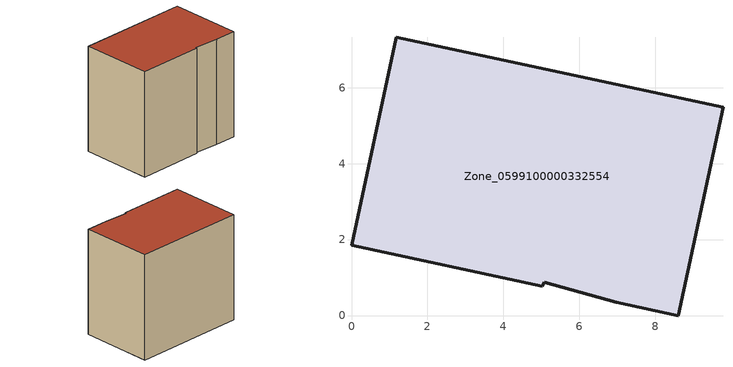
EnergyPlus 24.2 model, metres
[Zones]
Zone_0599100000332554
 floor ground (C_G): 0,1.85 1.18,7.32 9.78,5.48 8.6,0 6.97,0.35 5.07,0.88 5.02,0.77 z0
 wall outside (C_F): 1.18,7.32 0,1.85 5.02,0.77 5.07,0.88 6.97,0.35 8.6,0 9.78,5.48 1.18,7.32 z0:8.22
 roof outside (C_R): 5.07,0.88 6.97,0.35 8.6,0 9.78,5.48 1.18,7.32 0,1.85 5.02,0.77 z8.22
[BUILDING]
Pand.0599100000332554: North Axis=0; Terrain=City; Loads Convergence Tolerance Value=0.04; Temperature Convergence Tolerance Value=0.4; Solar Distribution=FullExterior; Maximum Number of Warmup Days=25; Minimum Number of Warmup Days=1
[Site:Location]
Rotterdam.The.Hague.AP_ZH_NLD Design_Conditions: Latitude=51.96; Longitude=4.45; Time Zone=1; Elevation=-4.5
[SITE:GROUNDTEMPERATURE:BUILDINGSURFACE]
18, 18, 18, 18, 18, 18, 18, 18, 18, 18, 18, 18
[MATERIAL] Thermal Absorptance=0.9; Solar Absorptance=0.7; Visible Absorptance=0.7
Name | Roughness | Thickness | Conductivity | Density | Specific Heat
G.TI.1975-1991 | MediumSmooth | 0.15 | 0.288461 | 540 | 1210
F.TI.1975-1991 | Rough | 0.3 | 0.230769 | 1920 | 840
R.TI.1975-1991 | MediumRough | 0.2 | 0.153846 | 1500 | 1000
[CONSTRUCTION]
C_G: G.TI.1975-1991
C_F: F.TI.1975-1991
C_R: R.TI.1975-1991
[ZONE]
Zone_0599100000332554: Type=1; Multiplier=1; Ceiling Height=Autocalculate; Volume=Autocalculate; Floor Area=autocalculate; Part of Total Floor Area=Yes
[ZONEINFILTRATION:DESIGNFLOWRATE]
Infil_Zone_0599100000332554: Zone or ZoneList or Space or SpaceList=Zone_0599100000332554; Schedule=AlwaysOn; Design Flow Rate Calculation Method=Flow/Area; Flow Rate per Floor Area=0.003; Constant Term Coefficient=1; Temperature Term Coefficient=0; Velocity Term Coefficient=0; Velocity Squared Term Coefficient=0
[HVACTEMPLATE:ZONE:IDEALLOADSAIRSYSTEM]
Zone_0599100000332554: Maximum Heating Supply Air Temperature=50; Minimum Cooling Supply Air Temperature=13; Maximum Heating Supply Air Humidity Ratio=0.0156; Minimum Cooling Supply Air Humidity Ratio=0.0077; Heating Limit=NoLimit; Cooling Limit=NoLimit; Dehumidification Control Type=ConstantSensibleHeatRatio; Cooling Sensible Heat Ratio=0.7; Dehumidification Setpoint=60; Humidification Control Type=None; Humidification Setpoint=30; Outdoor Air Method=None; Outdoor Air Flow Rate per Person=0.00944; Outdoor Air Flow Rate per Zone Floor Area=0; Outdoor Air Flow Rate per Zone=0; Demand Controlled Ventilation Type=None; Outdoor Air Economizer Type=NoEconomizer; Heat Recovery Type=None; Sensible Heat Recovery Effectiveness=0.7; Latent Heat Recovery Effectiveness=0.65
[ZONECONTROL:THERMOSTAT]
ThermostatControl_Zone_0599100000332554: Zone or ZoneList=Zone_0599100000332554; Control Type Schedule=DualSetpointControlType; Control 1=Thermostat_Zone_0599100000332554; Temperature Difference Between Cutout And Setpoint=0
[THERMOSTATSETPOINT:DUALSETPOINT]
Thermostat_Zone_0599100000332554: Heating Setpoint Temperature Schedule=HeatingSetpoint_Zone_0599100000332554; Cooling Setpoint Temperature Schedule=CoolingSetpoint_Zone_0599100000332554
[SCHEDULE:COMPACT]
HeatingSetpoint_Zone_0599100000332554: Through: 12/31, For: AllDays, Until: 24:00, 21
CoolingSetpoint_Zone_0599100000332554: Through: 12/31, For: AllDays, Until: 24:00, 24
DualSetpointControlType: Through: 12/31, For: AllDays, Until: 24:00, 4
AlwaysOn: Through: 12/31, For: AllDays, Until: 24:00, 1
